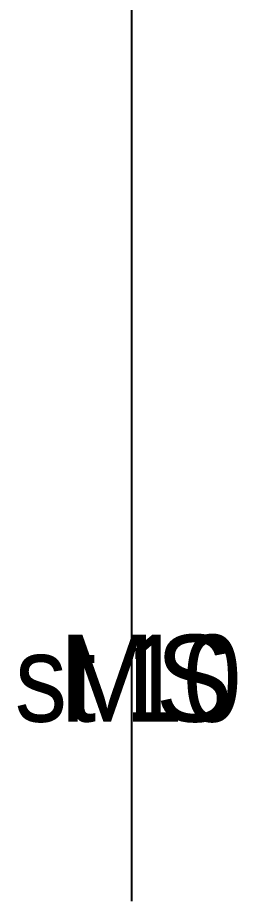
# Model space of a CAD drawing. Header units: millimetres. Extents: x -190954 to 154095, y 101 to 64253.
# Drawn here: x 125.02 to 128.05, y 111.81 to 124.01 of the extents above; entities that cross this region are included whole.
import ezdxf

# ---------------------------------------------------------------- set-up
doc = ezdxf.new("R2010")
doc.units = ezdxf.units.MM
doc.layers.add('GRID', color=179, linetype='Continuous')
doc.styles.add('SLDTEXTSTYLE5', font='TXT', dxfattribs={"width": 0.9})
doc.styles.add('SLDTEXTSTYLE6', font='TXT')

msp = doc.modelspace()

# ---------------------------------------------------------------- linework, layer by layer
at = {"layer": 'GRID', "color": 135}
msp.add_line((126.5972687, 111.8133333), (126.5972687, 138.48), dxfattribs=at)
at = {"layer": 'GRID', "color": 255}
for q in [(126.5972687, 138.48), (126.5972687, 112.669464), (126.5972687, 112.669464)]:
    msp.add_line((126.5972687, 111.8133333), q, dxfattribs=at)

# ---------------------------------------------------------------- texts
at = {"layer": 'GRID', "color": 255, "char_height": 1.198504, "attachment_point": 1}
for s, insert, style in [('st 10', (124.9828507, 115.4905565), 'SLDTEXTSTYLE5'), ('MS', (125.5882573, 115.4905565), 'SLDTEXTSTYLE6')]:
    msp.add_mtext(s, dxfattribs=dict(at, insert=insert, style=style))

doc.saveas('drawing.dxf')
